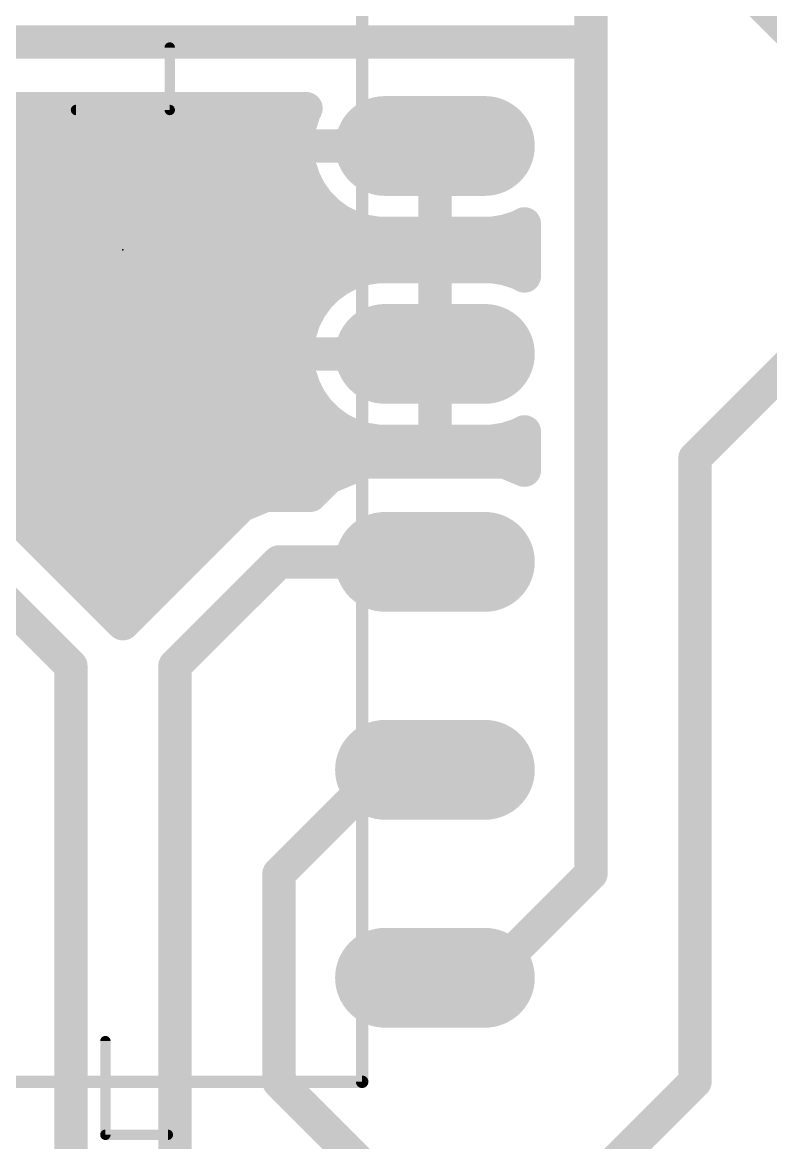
# Model space of a CAD drawing. Extents: x -0.2 to 52.3, y -1.5 to 54.9.
# Drawn here: x 8.3 to 17.43, y 6.88 to 20.56 of the extents above; entities that cross this region are included whole.
import ezdxf

# ---------------------------------------------------------------- set-up
doc = ezdxf.new("R2010")
doc.units = 0
for name, color, linetype in [('16', 175, 'CONTINUOUS'), ('17', 82, 'CONTINUOUS'), ('21', 253, 'CONTINUOUS'), ('23', 7, 'CONTINUOUS'), ('25', 253, 'CONTINUOUS'), ('27', 253, 'CONTINUOUS')]:
    doc.layers.add(name, color=color, linetype=linetype)

# ---------------------------------------------------------------- blocks, each defined once
blk = doc.blocks.new('LONGP100')
at = {"const_width": 1}
blk.add_lwpolyline([(-0.5, 0), (0.5, 0)], dxfattribs=at)
at = {"const_width": 0.5}
for points in [[(-0.5, 0.25, 1), (-0.5, -0.25)], [(0.5, -0.25, 1), (0.5, 0.25)]]:
    blk.add_lwpolyline(points, format="xyb", dxfattribs=at)

msp = doc.modelspace()

# ---------------------------------------------------------------- linework, layer by layer
at = {"layer": '16', "const_width": 0.4064}
for points in [[(15.24, 20.32), (15.24, 25.4)], [(18.66, 19.44), (16.51, 21.59)], [(3.81, 20.32), (15.24, 20.32)], [(15.24, 10.16), (15.24, 20.32)], [(7.2889, 19.5072), (11.7611, 19.5072)], [(11.7611, 19.5072), (11.7368, 19.4595)], [(11.7368, 19.4595), (11.6849, 19.2998)], [(11.6849, 19.2998), (11.6586, 19.134)], [(7.3914, 19.1008), (11.6586, 19.1008)], [(11.6586, 19.134), (11.6586, 19.05)], [(11.6586, 19.05), (13.335, 19.05)], [(13.335, 19.05), (11.6586, 19.05)], [(11.6586, 19.05), (11.6586, 18.966)], [(11.6586, 18.966), (11.6849, 18.8002)], [(13.335, 19.05), (13.335, 19.05)], [(13.335, 17.9832), (13.335, 19.05)], [(13.335, 19.05), (13.335, 19.05)], [(13.335, 19.05), (13.335, 17.9832)], [(7.3308, 18.6944), (11.7192, 18.6944)], [(11.6849, 18.8002), (11.7368, 18.6405)], [(13.335, 18.6944), (13.335, 18.6944)], [(11.7368, 18.6405), (11.813, 18.4909)], [(11.813, 18.4909), (11.9117, 18.355)], [(7.0713, 18.288), (11.9787, 18.288)], [(11.9117, 18.355), (12.0304, 18.2363)], [(13.335, 18.288), (13.335, 18.288)], [(12.0304, 18.2363), (12.1663, 18.1376)], [(12.1663, 18.1376), (12.3159, 18.0614)], [(12.3159, 18.0614), (12.4756, 18.0095)], [(12.4756, 18.0095), (12.6414, 17.9832)], [(14.0286, 17.9832), (14.1944, 18.0095)], [(14.1944, 18.0095), (14.3541, 18.0614)], [(14.3541, 18.0614), (14.4272, 18.0986)], [(14.4272, 18.0986), (14.4272, 17.4614)], [(2.286, 17.8816), (14.4272, 17.8816)], [(12.6414, 17.9832), (13.335, 17.9832)], [(13.335, 17.9832), (14.0286, 17.9832)], [(6.7801, 17.4752), (12.2699, 17.4752)], [(12.3159, 17.4986), (12.1663, 17.4224)], [(12.4756, 17.5505), (12.3159, 17.4986)], [(12.6414, 17.5768), (12.4756, 17.5505)], [(13.335, 17.5768), (12.6414, 17.5768)], [(14.0286, 17.5768), (13.335, 17.5768)], [(13.335, 17.5768), (13.335, 16.51)], [(13.335, 16.51), (13.335, 17.5768)], [(13.335, 17.4752), (13.335, 17.4752)], [(14.1944, 17.5505), (14.0286, 17.5768)], [(14.3541, 17.4986), (14.1944, 17.5505)], [(14.4272, 17.4614), (14.3541, 17.4986)], [(14.4001, 17.4752), (14.4272, 17.4752)], [(12.0304, 17.3237), (11.9117, 17.205)], [(12.1663, 17.4224), (12.0304, 17.3237)], [(18.71, 17.44), (16.51, 15.24)], [(11.9117, 17.205), (11.813, 17.0691)], [(7.2372, 17.0688), (11.8128, 17.0688)], [(11.813, 17.0691), (11.7368, 16.9195)], [(13.335, 17.0688), (13.335, 17.0688)], [(11.7368, 16.9195), (11.6849, 16.7598)], [(7.3806, 16.6624), (11.6694, 16.6624)], [(11.6849, 16.7598), (11.6586, 16.594)], [(13.335, 16.6624), (13.335, 16.6624)], [(11.6586, 16.594), (11.6586, 16.51)], [(11.6586, 16.51), (13.335, 16.51)], [(13.335, 16.51), (11.6586, 16.51)], [(11.6586, 16.51), (11.6586, 16.426)], [(13.335, 16.51), (13.335, 16.51)], [(13.335, 16.51), (13.335, 16.51)], [(13.335, 15.4432), (13.335, 16.51)], [(13.335, 16.51), (13.335, 16.51)], [(13.335, 16.51), (13.335, 15.4432)], [(11.6586, 16.426), (11.6849, 16.2602)], [(7.3638, 16.256), (11.6862, 16.256)], [(11.6849, 16.2602), (11.7368, 16.1005)], [(13.335, 16.256), (13.335, 16.256)], [(11.7368, 16.1005), (11.813, 15.9509)], [(11.813, 15.9509), (11.9117, 15.815)], [(7.1634, 15.8496), (11.8866, 15.8496)], [(11.9117, 15.815), (12.0304, 15.6963)], [(13.335, 15.8496), (13.335, 15.8496)], [(12.0304, 15.6963), (12.1663, 15.5976)], [(12.1663, 15.5976), (12.3159, 15.5214)], [(14.3541, 15.5214), (14.4272, 15.5586)], [(14.4272, 15.5586), (14.4272, 15.0897)], [(6.4086, 15.4432), (12.6414, 15.4432)], [(12.3159, 15.5214), (12.4756, 15.4695)], [(12.4756, 15.4695), (12.6414, 15.4432)], [(12.6414, 15.4432), (13.335, 15.4432)], [(13.335, 15.4432), (14.0286, 15.4432)], [(13.335, 15.4432), (13.335, 15.4432)], [(14.0286, 15.4432), (14.1944, 15.4695)], [(14.0286, 15.4432), (14.4272, 15.4432)], [(14.1944, 15.4695), (14.3541, 15.5214)], [(12.4829, 15.1892), (12.0348, 15.0036)], [(14.1871, 15.1892), (12.4829, 15.1892)], [(14.4272, 15.0897), (14.1871, 15.1892)], [(16.51, 15.24), (16.51, 7.62)], [(6.935, 15.0368), (12.115, 15.0368)], [(12.0348, 15.0036), (11.814, 14.7828)], [(11.2683, 14.7828), (10.9696, 14.6591)], [(11.814, 14.7828), (11.2683, 14.7828)], [(9.3504, 13.3891), (8.0804, 14.6591)], [(8.1091, 14.6304), (10.9409, 14.6304)], [(10.9696, 14.6591), (9.6996, 13.3891)], [(8.5155, 14.224), (10.5345, 14.224)], [(7.62, 13.97), (8.89, 12.7)], [(11.43, 13.97), (10.16, 12.7)], [(13.335, 13.97), (11.43, 13.97)], [(8.9219, 13.8176), (10.1281, 13.8176)], [(9.3283, 13.4112), (9.7217, 13.4112)], [(9.525, 13.2145), (9.3504, 13.3891)], [(9.6996, 13.3891), (9.525, 13.2145)], [(8.89, 12.7), (8.89, 6.35)], [(10.16, 12.7), (10.16, 6.35)], [(12.7, 11.43), (11.43, 10.16)], [(13.335, 11.43), (12.7, 11.43)], [(11.43, 10.16), (11.43, 7.62)], [(13.97, 8.89), (15.24, 10.16)], [(13.335, 8.89), (13.97, 8.89)], [(11.43, 7.62), (12.7, 6.35)], [(16.51, 7.62), (15.24, 6.35)]]:
    msp.add_lwpolyline(points, dxfattribs=at)
at = {"layer": '16', "const_width": 0.2032}
for points in [[(15.3416, 20.32, 1), (15.1384, 20.32)], [(15.1384, 20.32, 1), (15.3416, 20.32)], [(15.24, 20.2184, 1), (15.24, 20.4216)], [(11.8516, 19.4611, 1), (11.6705, 19.5533)], [(11.7611, 19.4056, 1), (11.7611, 19.6088)], [(11.6462, 19.5056, 1), (11.8273, 19.4134)], [(11.8334, 19.4281, 1), (11.6401, 19.4909)], [(11.5882, 19.3312, 1), (11.7815, 19.2684)], [(11.7852, 19.2839, 1), (11.5845, 19.3157)], [(11.7602, 19.134, 1), (11.557, 19.134)], [(11.6586, 18.9992, 1), (11.6586, 19.2024)], [(11.6586, 19.1516, 1), (11.6586, 18.9484)], [(11.6586, 19.1516, 1), (11.6586, 18.9484)], [(11.7602, 19.05, 1), (11.557, 19.05)], [(11.5583, 19.1499, 1), (11.7589, 19.1181)], [(11.7589, 18.9819, 1), (11.5583, 18.9501)], [(13.4366, 19.05, 1), (13.2334, 19.05)], [(13.4366, 19.05, 1), (13.2334, 19.05)], [(13.335, 19.1516, 1), (13.335, 18.9484)], [(13.4366, 19.05, 1), (13.2334, 19.05)], [(13.335, 18.9484, 1), (13.335, 19.1516)], [(13.335, 18.9484, 1), (13.335, 19.1516)], [(13.335, 18.9484, 1), (13.335, 19.1516)], [(11.557, 19.05, 1), (11.7602, 19.05)], [(11.557, 18.966, 1), (11.7602, 18.966)], [(13.2334, 19.05, 1), (13.4366, 19.05)], [(11.7815, 18.8316, 1), (11.5882, 18.7688)], [(11.5845, 18.7843, 1), (11.7852, 18.8161)], [(11.7192, 18.5928, 1), (11.7192, 18.796)], [(13.335, 18.796, 1), (13.335, 18.5928)], [(13.335, 18.5928, 1), (13.335, 18.796)], [(11.8273, 18.6866, 1), (11.6462, 18.5944)], [(11.6401, 18.6091, 1), (11.8334, 18.6719)], [(11.8952, 18.5506, 1), (11.7308, 18.4312)], [(11.7225, 18.4447, 1), (11.9035, 18.537)], [(11.9835, 18.4269, 1), (11.8398, 18.2832)], [(11.8295, 18.2953, 1), (11.9939, 18.4147)], [(11.9787, 18.1864, 1), (11.9787, 18.3896)], [(13.335, 18.3896, 1), (13.335, 18.1864)], [(13.335, 18.1864, 1), (13.335, 18.3896)], [(12.0901, 18.3185, 1), (11.9707, 18.1541)], [(11.9586, 18.1644, 1), (12.1023, 18.3081)], [(12.2124, 18.2281, 1), (12.1201, 18.0471)], [(12.1066, 18.0554, 1), (12.226, 18.2198)], [(12.3473, 18.158, 1), (12.2845, 17.9647)], [(12.2698, 17.9708, 1), (12.362, 18.1519)], [(12.4915, 18.1098, 1), (12.4597, 17.9091)], [(12.4442, 17.9128, 1), (12.507, 18.1061)], [(14.163, 18.1061, 1), (14.2258, 17.9128)], [(14.2103, 17.9091, 1), (14.1785, 18.1098)], [(14.308, 18.1519, 1), (14.4002, 17.9708)], [(14.3855, 17.9647, 1), (14.3227, 18.158)], [(14.5288, 18.0986, 1), (14.3256, 18.0986)], [(14.4733, 18.0081, 1), (14.3811, 18.1891)], [(12.6414, 18.0848, 1), (12.6414, 17.8816)], [(12.6255, 17.8829, 1), (12.6573, 18.0835)], [(13.335, 18.0848, 1), (13.335, 17.8816)], [(13.2334, 17.9832, 1), (13.4366, 17.9832)], [(13.2334, 17.9832, 1), (13.4366, 17.9832)], [(13.335, 17.8816, 1), (13.335, 18.0848)], [(14.0127, 18.0835, 1), (14.0445, 17.8829)], [(14.0286, 17.8816, 1), (14.0286, 18.0848)], [(14.4272, 17.78, 1), (14.4272, 17.9832)], [(12.2845, 17.5953, 1), (12.3473, 17.402)], [(12.362, 17.4081, 1), (12.2698, 17.5892)], [(12.2699, 17.3736, 1), (12.2699, 17.5768)], [(12.4597, 17.6509, 1), (12.4915, 17.4502)], [(12.507, 17.4539, 1), (12.4442, 17.6472)], [(12.6414, 17.6784, 1), (12.6414, 17.4752)], [(12.6573, 17.4764, 1), (12.6255, 17.6771)], [(13.335, 17.6784, 1), (13.335, 17.4752)], [(13.4366, 17.5768, 1), (13.2334, 17.5768)], [(13.4366, 17.5768, 1), (13.2334, 17.5768)], [(13.335, 17.5768, 1), (13.335, 17.3736)], [(13.335, 17.4752, 1), (13.335, 17.6784)], [(13.335, 17.3736, 1), (13.335, 17.5768)], [(14.0445, 17.6771, 1), (14.0127, 17.4764)], [(14.0286, 17.4752, 1), (14.0286, 17.6784)], [(14.2258, 17.6472, 1), (14.163, 17.4539)], [(14.1785, 17.4502, 1), (14.2103, 17.6509)], [(14.4002, 17.5892, 1), (14.308, 17.4081)], [(14.4001, 17.5768, 1), (14.4001, 17.3736)], [(14.3227, 17.402, 1), (14.3855, 17.5953)], [(14.3811, 17.3709, 1), (14.4733, 17.5519)], [(14.4272, 17.3736, 1), (14.4272, 17.5768)], [(12.1023, 17.2519, 1), (11.9586, 17.3955)], [(12.1201, 17.5129, 1), (12.2124, 17.3319)], [(12.226, 17.3402, 1), (12.1066, 17.5046)], [(14.3256, 17.4614, 1), (14.5288, 17.4614)], [(11.8398, 17.2768, 1), (11.9835, 17.1331)], [(11.9939, 17.1453, 1), (11.8295, 17.2647)], [(11.9707, 17.4059, 1), (12.0901, 17.2415)], [(11.9035, 17.023, 1), (11.7225, 17.1152)], [(11.8128, 16.9672, 1), (11.8128, 17.1704)], [(13.335, 17.1704, 1), (13.335, 16.9672)], [(13.335, 16.9672, 1), (13.335, 17.1704)], [(11.8334, 16.8881, 1), (11.6401, 16.9509)], [(11.7308, 17.1288, 1), (11.8952, 17.0094)], [(11.6462, 16.9656, 1), (11.8273, 16.8734)], [(11.5882, 16.7912, 1), (11.7815, 16.7284)], [(11.7852, 16.7439, 1), (11.5845, 16.7757)], [(11.6694, 16.5608, 1), (11.6694, 16.764)], [(13.335, 16.764, 1), (13.335, 16.5608)], [(13.335, 16.5608, 1), (13.335, 16.764)], [(11.7602, 16.594, 1), (11.557, 16.594)], [(11.6586, 16.6116, 1), (11.6586, 16.4084)], [(11.6586, 16.6116, 1), (11.6586, 16.4084)], [(11.7602, 16.51, 1), (11.557, 16.51)], [(11.5583, 16.6099, 1), (11.7589, 16.5781)], [(13.335, 16.6116, 1), (13.335, 16.4084)], [(13.4366, 16.51, 1), (13.2334, 16.51)], [(13.4366, 16.51, 1), (13.2334, 16.51)], [(13.335, 16.6116, 1), (13.335, 16.4084)], [(13.4366, 16.51, 1), (13.2334, 16.51)], [(13.335, 16.4084, 1), (13.335, 16.6116)], [(13.335, 16.4084, 1), (13.335, 16.6116)], [(13.335, 16.4084, 1), (13.335, 16.6116)], [(13.335, 16.4084, 1), (13.335, 16.6116)], [(11.7589, 16.4419, 1), (11.5583, 16.4101)], [(11.557, 16.51, 1), (11.7602, 16.51)], [(13.2334, 16.51, 1), (13.4366, 16.51)], [(13.2334, 16.51, 1), (13.4366, 16.51)], [(13.2334, 16.51, 1), (13.4366, 16.51)], [(11.557, 16.426, 1), (11.7602, 16.426)], [(11.7815, 16.2916, 1), (11.5882, 16.2288)], [(11.6862, 16.1544, 1), (11.6862, 16.3576)], [(13.335, 16.3576, 1), (13.335, 16.1544)], [(13.335, 16.1544, 1), (13.335, 16.3576)], [(11.5845, 16.2443, 1), (11.7852, 16.2761)], [(11.8273, 16.1466, 1), (11.6462, 16.0544)], [(11.6401, 16.0691, 1), (11.8334, 16.1319)], [(11.8952, 16.0106, 1), (11.7308, 15.8912)], [(11.7225, 15.9047, 1), (11.9035, 15.997)], [(11.9835, 15.8869, 1), (11.8398, 15.7432)], [(11.8866, 15.748, 1), (11.8866, 15.9512)], [(13.335, 15.9512, 1), (13.335, 15.748)], [(13.335, 15.748, 1), (13.335, 15.9512)], [(11.8295, 15.7553, 1), (11.9939, 15.8747)], [(12.0901, 15.7785, 1), (11.9707, 15.6141)], [(11.9586, 15.6244, 1), (12.1023, 15.7681)], [(12.2124, 15.6881, 1), (12.1201, 15.5071)], [(12.1066, 15.5154, 1), (12.226, 15.6798)], [(14.5288, 15.5586, 1), (14.3256, 15.5586)], [(14.4733, 15.4681, 1), (14.3811, 15.6491)], [(12.3473, 15.618, 1), (12.2845, 15.4247)], [(12.2698, 15.4308, 1), (12.362, 15.6119)], [(12.4915, 15.5698, 1), (12.4597, 15.3691)], [(12.4442, 15.3728, 1), (12.507, 15.5661)], [(12.6414, 15.5448, 1), (12.6414, 15.3416)], [(12.6255, 15.3429, 1), (12.6573, 15.5435)], [(12.6414, 15.3416, 1), (12.6414, 15.5448)], [(13.335, 15.5448, 1), (13.335, 15.3416)], [(13.335, 15.5448, 1), (13.335, 15.3416)], [(13.335, 15.3416, 1), (13.335, 15.5448)], [(13.335, 15.3416, 1), (13.335, 15.5448)], [(14.0286, 15.5448, 1), (14.0286, 15.3416)], [(14.0127, 15.5435, 1), (14.0445, 15.3429)], [(14.0286, 15.3416, 1), (14.0286, 15.5448)], [(14.163, 15.5661, 1), (14.2258, 15.3728)], [(14.2103, 15.3691, 1), (14.1785, 15.5698)], [(14.308, 15.6119, 1), (14.4002, 15.4308)], [(14.3855, 15.4247, 1), (14.3227, 15.618)], [(14.4272, 15.3416, 1), (14.4272, 15.5448)], [(13.2334, 15.4432, 1), (13.4366, 15.4432)], [(13.2334, 15.4432, 1), (13.4366, 15.4432)], [(12.4829, 15.2908, 1), (12.4829, 15.0876)], [(12.5218, 15.0953, 1), (12.444, 15.2831)], [(14.226, 15.2831, 1), (14.1482, 15.0953)], [(14.1871, 15.0876, 1), (14.1871, 15.2908)], [(16.6116, 15.24, 1), (16.4084, 15.24)], [(16.4382, 15.3118, 1), (16.5818, 15.1682)], [(11.9959, 15.0975, 1), (12.0737, 14.9097)], [(12.1066, 14.9317, 1), (11.9629, 15.0754)], [(12.115, 14.9352, 1), (12.115, 15.1384)], [(14.3256, 15.0897, 1), (14.5288, 15.0897)], [(14.3883, 14.9959, 1), (14.4661, 15.1836)], [(11.2683, 14.8844, 1), (11.2683, 14.6812)], [(11.3072, 14.6889, 1), (11.2294, 14.8767)], [(11.7421, 14.8546, 1), (11.8858, 14.711)], [(11.814, 14.6812, 1), (11.814, 14.8844)], [(10.9307, 14.7529, 1), (11.0085, 14.5652)], [(11.0414, 14.5872, 1), (10.8977, 14.7309)], [(10.9409, 14.5288, 1), (10.9409, 14.732)], [(8.5155, 14.3256, 1), (8.5155, 14.1224)], [(10.5345, 14.1224, 1), (10.5345, 14.3256)], [(11.43, 14.0716, 1), (11.43, 13.8684)], [(11.5018, 13.8982, 1), (11.3582, 14.0418)], [(13.335, 13.8684, 1), (13.335, 14.0716)], [(8.9219, 13.9192, 1), (8.9219, 13.716)], [(10.1281, 13.716, 1), (10.1281, 13.9192)], [(9.3283, 13.5128, 1), (9.3283, 13.3096)], [(9.4223, 13.4609, 1), (9.2786, 13.3172)], [(9.2786, 13.3172, 1), (9.4223, 13.4609)], [(9.6277, 13.4609, 1), (9.7714, 13.3172)], [(9.7714, 13.3172, 1), (9.6277, 13.4609)], [(9.7217, 13.3096, 1), (9.7217, 13.5128)], [(9.4532, 13.2863, 1), (9.5968, 13.1426)], [(9.4532, 13.1426, 1), (9.5968, 13.2863)], [(8.9916, 12.7, 1), (8.7884, 12.7)], [(8.8182, 12.6282, 1), (8.9618, 12.7718)], [(10.2616, 12.7, 1), (10.0584, 12.7)], [(10.0882, 12.7718, 1), (10.2318, 12.6282)], [(12.7, 11.5316, 1), (12.7, 11.3284)], [(12.7718, 11.3582, 1), (12.6282, 11.5018)], [(13.335, 11.3284, 1), (13.335, 11.5316)], [(11.5316, 10.16, 1), (11.3284, 10.16)], [(11.3582, 10.2318, 1), (11.5018, 10.0882)], [(15.3118, 10.0882, 1), (15.1682, 10.2318)], [(15.1384, 10.16, 1), (15.3416, 10.16)], [(13.335, 8.9916, 1), (13.335, 8.7884)], [(13.8982, 8.9618, 1), (14.0418, 8.8182)], [(13.97, 8.7884, 1), (13.97, 8.9916)], [(11.5018, 7.6918, 1), (11.3582, 7.5482)], [(16.5818, 7.5482, 1), (16.4382, 7.6918)], [(11.3284, 7.62, 1), (11.5316, 7.62)], [(16.4084, 7.62, 1), (16.6116, 7.62)]]:
    msp.add_lwpolyline(points, format="xyb", dxfattribs=at)
at = {"layer": '21', "const_width": 0.1524}
for points in [[(12.446, 7.62), (12.446, 27.94)], [(12.446, 7.62), (6.604, 7.62)]]:
    msp.add_lwpolyline(points, dxfattribs=at)
at = {"layer": '21', "const_width": 0.0762}
for points in [[(12.446, 7.5819, 1), (12.446, 7.6581)], [(12.4079, 7.62, 1), (12.4841, 7.62)]]:
    msp.add_lwpolyline(points, format="xyb", dxfattribs=at)
at = {"layer": '23'}
msp.add_point((9.525, 17.78), dxfattribs=at)
at = {"layer": '25', "const_width": 0.0635}
for points in [[(9.3428, 8.1163, 1), (9.2793, 8.1163)], [(9.2793, 6.9723, 1), (9.3428, 6.9723)], [(9.3111, 7.0041, 1), (9.3111, 6.9406)], [(10.0737, 6.9406, 1), (10.0737, 7.0041)]]:
    msp.add_lwpolyline(points, format="xyb", dxfattribs=at)
at = {"layer": '25', "const_width": 0.127}
for points in [[(9.3111, 8.1163), (9.3111, 6.9723)], [(9.3111, 6.9723), (10.0737, 6.9723)]]:
    msp.add_lwpolyline(points, dxfattribs=at)
at = {"layer": '27', "const_width": 0.127}
for points in [[(10.0965, 19.4895), (10.0965, 20.2522)], [(8.9525, 19.4895), (10.0965, 19.4895)]]:
    msp.add_lwpolyline(points, dxfattribs=at)
at = {"layer": '27', "const_width": 0.0635}
for points in [[(10.1283, 20.2522, 1), (10.0648, 20.2522)], [(8.9525, 19.5213, 1), (8.9525, 19.4578)], [(10.0648, 19.4895, 1), (10.1283, 19.4895)], [(10.0965, 19.4578, 1), (10.0965, 19.5213)]]:
    msp.add_lwpolyline(points, format="xyb", dxfattribs=at)

# ---------------------------------------------------------------- block references
at = {"layer": '17', "xscale": 1.2192, "yscale": 1.2192}
for p in [(13.335, 19.05), (13.335, 19.05), (13.335, 16.51), (13.335, 16.51), (13.335, 13.97), (13.335, 13.97), (13.335, 11.43), (13.335, 11.43), (13.335, 8.89), (13.335, 8.89)]:
    msp.add_blockref('LONGP100', p, dxfattribs=at)

doc.saveas('drawing.dxf')
